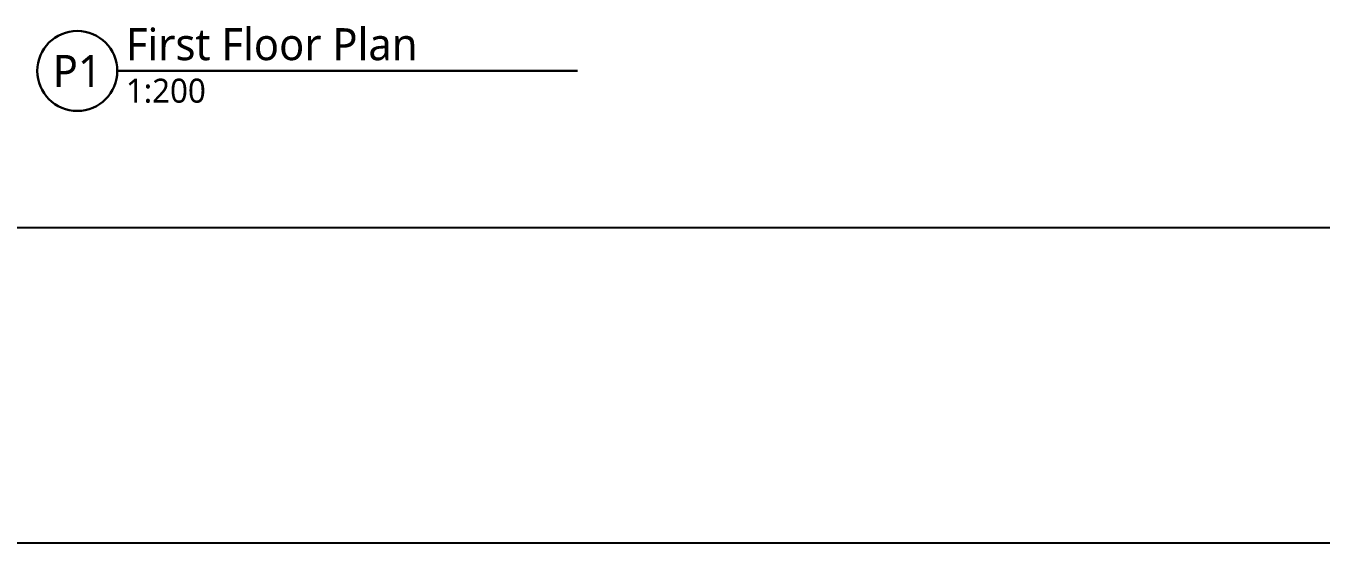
# Model space of a CAD drawing. Header units: millimetres. Extents: x -1107453 to -240403, y -265431 to 143409.
# Drawn here: x -304751 to -285343, y 11081 to 18833 of the extents above; entities that cross this region are included whole.
import ezdxf
from ezdxf.enums import TextEntityAlignment as Align

# ---------------------------------------------------------------- set-up
doc = ezdxf.new("R2010")
doc.units = ezdxf.units.MM
doc.header["$MEASUREMENT"] = 0
doc.layers.add('A-Detail Lines', color=8, linetype='Continuous', lineweight=25)
doc.layers.add('A-Wall Sec', color=1, linetype='Continuous', lineweight=30)
doc.layers.add('A-Wall Patt', color=8, linetype='Continuous')
doc.layers.add('Anno_Labels', color=7, linetype='Continuous')
doc.styles.get("Standard").update_dxf_attribs({"font": 'trebuc.ttf'})

# ---------------------------------------------------------------- blocks, each defined once
blk = doc.blocks.new('View Tag')
blk.add_line((3, 0), (37.491, 0))
blk.add_circle((0, 0), 3)
at = {"layer": 'Anno_Labels'}
for tag, height, p in [('VIEW_NAME', 2.4, (3.641, 2.004)), ('VIEW_SCALE', 1.8, (3.641, -1.482))]:
    blk.add_attdef(tag, text='', height=height, dxfattribs=at).set_placement(p, align=Align.MIDDLE_LEFT)
blk.add_attdef('VIEW_TYPE', text='', height=2.4, dxfattribs=at).set_placement((0, 0), align=Align.MIDDLE_CENTER)

msp = doc.modelspace()

# ---------------------------------------------------------------- linework, layer by layer
at = {"layer": 'A-Detail Lines'}
msp.add_lwpolyline([(-306821.1, 59924.7), (-246667.3, 59924.7), (-246667.3, 15807.7), (-306821.1, 15807.7)], close=True, dxfattribs=at)
at = {"layer": 'A-Wall Patt', "color": 2}
msp.add_lwpolyline([(-314710, 66832.1), (-240403.4, 66832.1), (-240403.4, 11080.9), (-314710, 11080.9)], close=True, dxfattribs=at)

# ---------------------------------------------------------------- block references
at = {"layer": 'A-Wall Sec', "lineweight": 35}
ref = msp.add_blockref('View Tag', (-303981.7, 18158.6), dxfattribs=dict(at, xscale=200, yscale=200, zscale=200))
ref.add_attrib('VIEW_TYPE', 'P1', dxfattribs={"layer": '0', "height": 480}).set_placement((-303981.7, 18158.6), align=Align.MIDDLE_CENTER)
ref.add_attrib('VIEW_NAME', 'First Floor Plan', dxfattribs={"layer": '0', "height": 480}).set_placement((-303253.5, 18559.4), align=Align.MIDDLE_LEFT)
ref.add_attrib('VIEW_SCALE', '1:200', dxfattribs={"layer": '0', "height": 360}).set_placement((-303253.5, 17862.2), align=Align.MIDDLE_LEFT)

doc.saveas('drawing.dxf')
